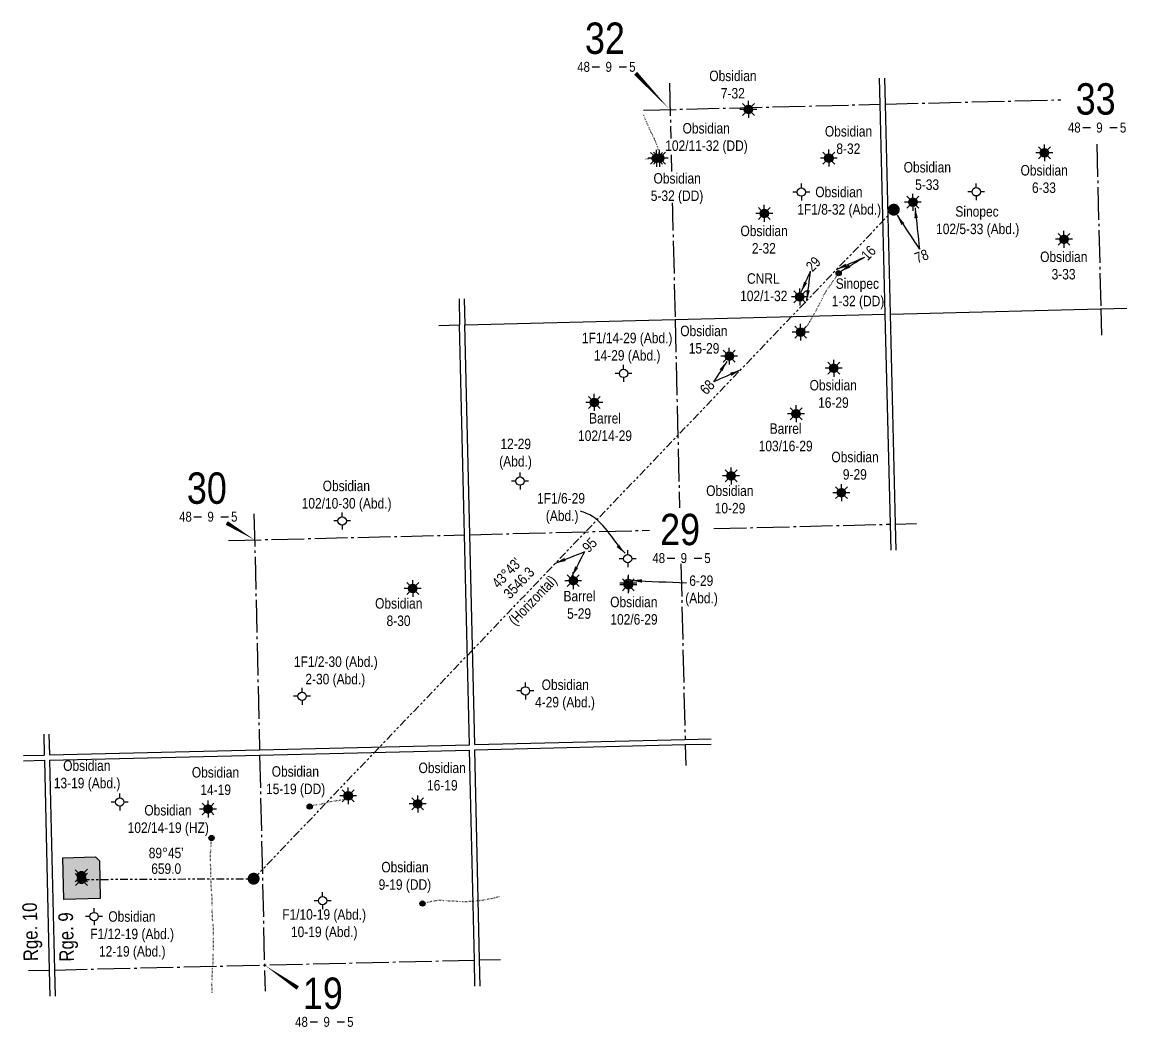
# Model space of a CAD drawing. Extents: x 608511 to 625740, y 5884551 to 5895090.
# Drawn here: x 613435 to 617663, y 5884758 to 5888606 of the extents above; entities that cross this region are included whole.
import ezdxf
from ezdxf.enums import TextEntityAlignment as Align

# ---------------------------------------------------------------- set-up
doc = ezdxf.new("R2010")
doc.units = 0
doc.header["$LTSCALE"] = 5
doc.header["$PDSIZE"] = 0.5
for name, pattern in [('foc-DOT', [1, 0.2, -0.8]), ('foc-DRILLPATH', [14.75, 6, -1.75, 1.75, -1.75, 1.75, -1.75]), ('foc-QUARTERLINE', [33, 25, -3, 2, -3])]:
    doc.linetypes.add(name, pattern=pattern)
doc.layers.get('Defpoints').update_dxf_attribs({"color": 9})
for name, color, linetype in [('10', 1, 'Continuous'), ('9', 3, 'Continuous'), ('ABADATA-DRILL', 8, 'foc-DOT'), ('ABADATA-DRILL-T', 8, 'Continuous'), ('D-TXT', 6, 'Continuous'), ('L-BD', 7, 'Continuous'), ('L-MON', 1, 'Continuous'), ('L-SEC', 7, 'Continuous'), ('L-SECLBL', 7, 'Continuous'), ('L-SECQ', 8, 'foc-QUARTERLINE'), ('locations_b228e22e-e736-4', 7, 'Continuous'), ('P-PDRILLPATH', 12, 'foc-DRILLPATH'), ('P-PROPOSED', 10, 'Continuous'), ('P-PROPOSED-H', 21, 'Continuous')]:
    doc.layers.add(name, color=color, linetype=linetype)
doc.layers.add('T-TIE-T', color=201, linetype='Continuous', lineweight=18)
doc.styles.add('80CG', font='ARIALN.TTF', dxfattribs={"height": 10})
doc.styles.add('80L', font='ARIALN.TTF', dxfattribs={"height": 10})
doc.styles.add('SIMPLEX', font='ARIALN.TTF')
doc.dimstyles.new('Compass 5 000', dxfattribs={"dimscale": 5, "dimtxt": 9, "dimasz": 2, "dimexe": 0.2, "dimexo": 0.0625, "dimgap": 0.5, "dimtad": 0, "dimtih": 1, "dimtoh": 1, "dimzin": 0, "dimdsep": 46, "dimtxsty": '80CG', "dimcen": 0.1, "dimse1": 1, "dimse2": 1, "dimclrd": 256, "dimclrt": 256, "dimaunit": 1, "dimadec": 4, "dimazin": 0, "dimtfac": 0.06, "dimtofl": 0, "dimtmove": 0, "dimatfit": 1, "dimfxl": 0.2, "dimtolj": 1, "dimtzin": 0, "dimlwd": -1, "dimarcsym": 0})

# ---------------------------------------------------------------- blocks, each defined once
blk = doc.blocks.new('L-SECLBL')
at = {"layer": '9', "color": 7}
for p, q in [((-5.1, -27.8), (-12.3, -27.8)), ((20.7, -27.8), (13.5, -27.8))]:
    blk.add_line(p, q, dxfattribs=at)
at = {"layer": '10', "color": 2, "style": 'SIMPLEX'}
blk.add_attdef('SEC', text='', height=30, dxfattribs=at).set_placement((0, 0), align=Align.MIDDLE)
at = {"layer": '10', "color": 5, "style": '80L'}
blk.add_attdef('TWP', text='', height=9.5, dxfattribs=at).set_placement((-14.4, -27.4), align=Align.MIDDLE_RIGHT)
blk.add_attdef('RGE', text='', height=9.5, dxfattribs=at).set_placement((3.6, -27.4), align=Align.MIDDLE_CENTER)
blk.add_attdef('MER', text='', height=9.5, dxfattribs=at).set_placement((23.2, -27.4), align=Align.MIDDLE_LEFT)
blk = doc.blocks.new('plbh')
at = {"layer": 'L-MON'}
h = blk.add_hatch(color=255, dxfattribs=at)
h.dxf.hatch_style = 1
edge = h.paths.add_edge_path()
edge.add_arc((0, 0), 1.16, 0, 360)
h = blk.add_hatch(color=256, dxfattribs=at)
h.dxf.hatch_style = 1
h.paths.add_polyline_path([(-0.96, 0, 1), (0.96, 0, 1)])
h.paths.add_polyline_path([(0.91, 0, -1), (-0.91, 0, -1)], flags=16)
h.paths.add_polyline_path([(0.45, 0, -1), (-0.45, 0, -1)], flags=0)
h = blk.add_hatch(color=256, dxfattribs=at)
h.dxf.hatch_style = 1
h.paths.add_polyline_path([(-0.45, 0, 1), (0.45, 0, 1)])
h.paths.add_polyline_path([(0.4, 0, -1), (-0.4, 0, -1)], flags=16)
at = {"layer": 'L-MON', "color": 240}
for radius in [0.96, 0.91, 0.45, 0.4]:
    blk.add_circle((0, 0), radius, dxfattribs=at)
blk = doc.blocks.new('GABD')
for p, q in [((-0.81, 0), (-1.62, 0)), ((0, 0.81), (0, 1.62)), ((1.62, 0), (0.81, 0)), ((0, -0.81), (0, -1.62))]:
    blk.add_line(p, q)
blk.add_circle((0, 0), 0.8)
blk = doc.blocks.new('GAS')
h = blk.add_hatch(color=255)
h.dxf.hatch_style = 1
edge = h.paths.add_edge_path()
edge.add_arc((0, 0), 0.9, 0, 360)
for p, q in [((-0.81, 0), (-1.62, 0)), ((-0.57, 0.57), (-1.14, 1.14)), ((0, 0.81), (0, 1.62)), ((0.57, 0.57), (1.14, 1.14)), ((1.62, 0), (0.81, 0)), ((-0.57, -0.57), (-1.14, -1.14)), ((0, -0.81), (0, -1.62)), ((1.14, -1.14), (0.57, -0.57))]:
    blk.add_line(p, q)
blk.add_circle((0, 0), 0.8)
blk = doc.blocks.new('BH-Existing')
at = {"layer": 'ABADATA-DRILL-T'}
h = blk.add_hatch(color=256, dxfattribs=at)
h.dxf.hatch_style = 1
edge = h.paths.add_edge_path()
edge.add_arc((0, 0), 0.5, 0, 360)
blk.add_circle((0, 0), 0.5, dxfattribs=at)
blk = doc.blocks.new('WC')
at = {"layer": 'L-MON'}
h = blk.add_hatch(color=255, dxfattribs=at)
h.dxf.hatch_style = 1
edge = h.paths.add_edge_path()
edge.add_arc((0, 0), 0.9, 0, 360)
at = {"layer": 'L-MON', "color": 240, "flags": 128}
for points in [[(-0.62, 0.5), (-1.23, 1.12)], [(0.52, 0.61), (1.13, 1.21)], [(-1.18, -1.18), (-0.56, -0.57)], [(1.16, -1.18), (0.56, -0.57)]]:
    blk.add_lwpolyline(points, dxfattribs=at)
at = {"layer": 'L-MON', "color": 240}
for radius in [0.8, 0.373]:
    blk.add_circle((0, 0), radius, dxfattribs=at)

msp = doc.modelspace()

# ---------------------------------------------------------------- hatches: boundary and pattern name
at = {"layer": 'P-PROPOSED-H'}
h = msp.add_hatch(color=256, dxfattribs=at)
h.dxf.hatch_style = 1
h.paths.add_polyline_path([(613734.018, 5885249.677), (613594.117, 5885246.109), (613590.635, 5885406.001), (613715.547, 5885409.187), (613730.862, 5885394.594)])

# ---------------------------------------------------------------- linework, layer by layer
at = {"layer": 'ABADATA-DRILL', "flags": 128}
for points in [[(615874.863, 5888085.024), (615874.863, 5888085.024), (615874.843, 5888085.024), (615874.713, 5888085.011), (615874.534, 5888084.947), (615874.327, 5888084.841), (615874.234, 5888084.959), (615874.175, 5888085.318), (615874.049, 5888086.825), (615873.61, 5888089.276), (615873.296, 5888092.769), (615873.219, 5888097.258), (615872.687, 5888102.737), (615871.732, 5888109.166), (615870.315, 5888116.524), (615868.321, 5888124.579), (615865.713, 5888133.219), (615862.236, 5888142.658), (615858.055, 5888152.22), (615853.539, 5888161.595), (615848.971, 5888171.038), (615844.458, 5888180.252), (615839.926, 5888189.456), (615835.615, 5888199.025), (615831.423, 5888208.647), (615827.448, 5888217.564), (615823.484, 5888226.842), (615819.644, 5888236.353), (615815.801, 5888246.033), (615813.173, 5888252.344)], [(615862.769, 5888084.734), (615862.769, 5888084.734), (615862.789, 5888084.735), (615862.839, 5888084.736), (615862.899, 5888084.727), (615862.979, 5888084.739), (615862.86, 5888084.686), (615862.494, 5888084.517), (615861.153, 5888084.135), (615859.122, 5888083.726), (615856.193, 5888083.246), (615852.077, 5888083.007), (615846.987, 5888082.955), (615840.85, 5888082.757), (615833.896, 5888082.42), (615825.984, 5888081.98), (615817.763, 5888081.489)], [(616414.745, 5887418.891), (616416.393, 5887417.321), (616417.18, 5887416.609), (616417.87, 5887415.816), (616418.195, 5887414.753), (616417.947, 5887413.447), (616417.268, 5887411.73), (616416.734, 5887411.057), (616417.473, 5887411.545), (616419.057, 5887412.213), (616420.48, 5887412.938), (616421.336, 5887413.529), (616422.089, 5887415.047), (616422.339, 5887415.073), (616422.459, 5887415.066), (616422.576, 5887415.199), (616422.615, 5887415.24), (616422.866, 5887415.636), (616423.287, 5887416.406), (616423.918, 5887417.602), (616424.799, 5887419.234), (616425.861, 5887421.26), (616427.125, 5887423.581), (616428.682, 5887426.199), (616430.582, 5887429.136), (616432.795, 5887432.37), (616435.315, 5887436.112), (616437.9, 5887440.116), (616440.472, 5887444.209), (616442.965, 5887448.25), (616445.457, 5887452.341), (616447.989, 5887456.424), (616450.521, 5887460.516), (616452.934, 5887464.605), (616455.256, 5887468.682), (616457.394, 5887472.505), (616459.56, 5887476.448), (616461.675, 5887480.401), (616463.801, 5887484.333), (616465.949, 5887488.196), (616468.136, 5887492.07), (616470.361, 5887496.015), (616472.585, 5887500.019), (616474.78, 5887504.023), (616476.904, 5887508.016), (616478.978, 5887512.037), (616481.17, 5887516.101), (616483.586, 5887520.431), (616485.935, 5887524.668), (616488.352, 5887528.978), (616490.777, 5887533.368), (616493.102, 5887537.735), (616495.183, 5887541.856), (616499.251, 5887550.277), (616500.107, 5887552.128), (616502.149, 5887556.619), (616504.124, 5887560.997), (616506.184, 5887565.198), (616508.279, 5887569.13), (616510.43, 5887572.863), (616512.576, 5887576.366), (616515.382, 5887580.735), (616517.671, 5887584.111), (616520.129, 5887587.561), (616522.577, 5887590.961), (616525.259, 5887594.657), (616528.058, 5887598.465), (616530.944, 5887602.396), (616533.788, 5887606.396), (616536.542, 5887610.423), (616540.339, 5887615.987), (616543.48, 5887620.534), (616560.162, 5887644.703)], [(614682.989, 5885643.146), (614682.989, 5885643.146), (614682.959, 5885643.135), (614682.039, 5885643.133), (614680.734, 5885643.312), (614678.759, 5885642.665), (614677.141, 5885641.316), (614675.975, 5885639.848), (614675.247, 5885638.481), (614675.181, 5885638.329), (614675.124, 5885638.198), (614675.086, 5885638.137), (614674.922, 5885637.883), (614674.65, 5885637.536), (614674.28, 5885637.107), (614673.801, 5885636.616), (614673.264, 5885636.073), (614672.698, 5885635.489), (614672.122, 5885634.896), (614671.477, 5885634.25), (614670.774, 5885633.523), (614669.994, 5885632.674), (614669.105, 5885631.773), (614668.025, 5885630.937), (614666.772, 5885630.197), (614665.368, 5885629.494), (614663.974, 5885628.81), (614662.508, 5885628.215), (614661.029, 5885627.72), (614659.312, 5885627.149), (614657.663, 5885626.68), (614655.841, 5885626.317), (614653.937, 5885626.041), (614651.853, 5885625.742), (614649.92, 5885625.446), (614645.792, 5885624.878), (614641.583, 5885624.348), (614637.576, 5885623.782), (614633.648, 5885623.199), (614629.851, 5885622.619), (614626.185, 5885622.012), (614622.669, 5885621.358), (614619.354, 5885620.689), (614615.87, 5885619.956), (614612.407, 5885619.224), (614609.172, 5885618.537), (614606.068, 5885617.833), (614604.626, 5885617.499), (614603.093, 5885617.182), (614601.5, 5885616.854), (614598.149, 5885616.024), (614594.642, 5885615.021), (614591.076, 5885613.966), (614587.421, 5885612.859), (614585.812, 5885612.371), (614584.103, 5885611.89), (614582.391, 5885611.519), (614578.874, 5885610.945), (614577.299, 5885610.718), (614575.624, 5885610.498), (614573.728, 5885610.273), (614571.714, 5885610.005), (614569.671, 5885609.707), (614567.527, 5885609.396), (614565.324, 5885609.113), (614560.956, 5885608.52), (614556.623, 5885607.777), (614552.395, 5885606.796), (614550.476, 5885606.29), (614546.282, 5885605.17), (614538.464, 5885602.874), (614535.555, 5885601.945)], [(614162.647, 5884890.321), (614162.29, 5884897.49), (614161.958, 5884906.035), (614161.707, 5884916.231), (614161.721, 5884925.804), (614161.915, 5884935.342), (614162.14, 5884944.9), (614162.47, 5884954.64), (614162.947, 5884964.054), (614163.547, 5884973.831), (614164.257, 5884983.57), (614165.113, 5884993.073), (614165.911, 5885002.445), (614166.487, 5885011.941), (614166.707, 5885021.279), (614166.738, 5885030.982), (614166.824, 5885040.447), (614167.131, 5885049.877), (614167.526, 5885059.409), (614167.834, 5885068.849), (614167.976, 5885078.475), (614167.944, 5885087.897), (614167.79, 5885097.346), (614167.684, 5885106.516), (614167.692, 5885115.909), (614167.493, 5885125.596), (614167.208, 5885135.122), (614166.818, 5885144.856), (614165.987, 5885154.189), (614164.929, 5885163.436), (614164.055, 5885172.478), (614163.335, 5885182.204), (614162.965, 5885191.938), (614162.808, 5885201.107), (614162.685, 5885210.557), (614162.661, 5885220.019), (614162.619, 5885229.45), (614162.375, 5885238.897), (614162.109, 5885248.464), (614161.717, 5885257.867), (614160.995, 5885267.243), (614160.226, 5885276.537), (614159.615, 5885285.875), (614159.09, 5885295.375), (614158.588, 5885304.786), (614158.095, 5885314.217), (614157.643, 5885323.619), (614157.351, 5885333.005), (614157.161, 5885342.743), (614156.968, 5885352.171), (614156.826, 5885361.6), (614156.743, 5885371.011), (614156.541, 5885380.399), (614156.409, 5885389.808), (614156.358, 5885399.59), (614156.256, 5885408.99), (614156.36, 5885418.575), (614156.72, 5885427.886), (614157.136, 5885437.349), (614157.663, 5885446.824), (614158.342, 5885456.163), (614159.229, 5885469.877), (614159.91, 5885481.667)], [(615260.46, 5885255.954), (615251.986, 5885254.46), (615240.544, 5885251.886), (615228.616, 5885248.73), (615215.984, 5885246.148), (615203.316, 5885243.835), (615190.749, 5885241.904), (615178.076, 5885240.621), (615165.382, 5885239.347), (615153.043, 5885238.352), (615140.764, 5885237.719), (615128.24, 5885237.33), (615115.502, 5885237.515), (615102.827, 5885238.423), (615089.932, 5885239.305), (615076.946, 5885239.805), (615064.54, 5885240.329), (615052.759, 5885241.058), (615041.808, 5885241.817), (615031.289, 5885242.085), (615021.039, 5885241.531), (615011.506, 5885240.302), (615003.632, 5885238.694), (614997.202, 5885236.94), (614991, 5885235.281), (614984.972, 5885233.867), (614979.565, 5885232.847), (614975.201, 5885232.113), (614973.001, 5885231.68), (614972.812, 5885231.636), (614968.712, 5885230.738), (614967.448, 5885230.467)]]:
    msp.add_lwpolyline(points, dxfattribs=at)
at = {"layer": 'Defpoints', "color": 2}
msp.add_line((615147.059, 5885838.717), (615147.089, 5885838.718), dxfattribs=at)
at = {"layer": 'Defpoints'}
for p in [(616214.939, 5888271.831), (616522.616, 5888085.596), (617347.672, 5888105.7), (616417.388, 5887955.177), (617086.611, 5887956.343), (616844.213, 5887916.411), (616275.675, 5887873.632), (617422.656, 5887774.413), (616560.077, 5887644.522), (616411.555, 5887553.927), (616141.269, 5887327.051), (616541.45, 5887280.603), (615736.842, 5887260.911), (615736.842, 5887260.911), (615625.096, 5887149.721), (615625.096, 5887149.721), (616397.202, 5887106.507), (616397.202, 5887106.507), (616148.493, 5886868.354), (615340.608, 5886848.653), (616570.81, 5886804.076), (616570.81, 5886804.076), (614659.938, 5886695.661), (615752.719, 5886551.23), (614930.245, 5886437.096), (615544.203, 5886467.106), (615755.113, 5886451.345), (615755.301, 5886457.471), (614506.598, 5886024.26), (614506.598, 5886024.26), (615361.209, 5886045.042), (613808.85, 5885619.356), (614146.534, 5885592.6), (614535.496, 5885601.841), (614535.61, 5885602.143), (614948.943, 5885612.073), (614159.97, 5885481.491), (614584.959, 5885241.498), (614584.959, 5885241.498), (614967.389, 5885230.364), (614967.481, 5885230.362), (614967.502, 5885230.666)]:
    msp.add_point(p, dxfattribs=at)
at = {"layer": 'L-BD', "flags": 128}
for points in [[(615912.631, 5888272.414, 0, 15.994, 0), (615783.167, 5888410.29, 0, 0, 0)], [(614324.837, 5886623.329, 0, 15.994, 0), (614218.003, 5886688.288, 0, 0, 0)]]:
    msp.add_lwpolyline(points, format="xyseb", dxfattribs=at)
at = {"layer": 'L-SEC'}
for p, q in [((616719.495, 5888291.668), (616717.091, 5888391.601)), ((616739.598, 5888292.152), (616737.195, 5888392.081)), ((616738.837, 5887487.538), (616719.495, 5888291.668)), ((616758.941, 5887488.022), (616739.598, 5888292.152)), ((615107.241, 5887546.386), (615109.586, 5887446.452)), ((615127.344, 5887546.893), (615129.69, 5887446.924)), ((616758.18, 5886683.409), (616738.837, 5887487.538)), ((616778.283, 5886683.892), (616758.941, 5887488.022)), ((616760.584, 5886583.476), (616758.18, 5886683.409)), ((616780.687, 5886583.98), (616778.283, 5886683.892)), ((615167.192, 5885839.217), (615972.417, 5885859.21)), ((615972.415, 5885859.21), (616072.347, 5885861.701)), ((615972.916, 5885839.107), (616072.824, 5885841.597)), ((613439.931, 5885797.515), (613519.76, 5885799.442)), ((613539.864, 5885799.927), (614343.557, 5885819.324)), ((613540.326, 5885779.823), (614344.043, 5885799.221)), ((614343.557, 5885819.324), (615147.073, 5885838.717)), ((614344.043, 5885799.221), (615147.558, 5885818.614)), ((615167.661, 5885819.113), (615972.916, 5885839.107)), ((613440.394, 5885777.412), (613520.223, 5885779.338))]:
    msp.add_line(p, q, dxfattribs=at)
msp.add_lwpolyline([(616758.941, 5887488.03), (617663.466, 5887510.162)], dxfattribs=at)
at = {"layer": 'L-SEC', "flags": 128}
for points in [[(615129.689, 5887446.959), (616738.837, 5887487.538)], [(615029.757, 5887444.552), (615109.586, 5887446.452)], [(615147.089, 5885838.718), (615109.586, 5887446.452)], [(615167.192, 5885839.217), (615129.69, 5887446.921)], [(613517.677, 5885879.276), (613519.514, 5885799.436)], [(613537.78, 5885879.763), (613539.618, 5885799.899)], [(615166.028, 5885014.004), (615147.558, 5885818.614)], [(615186.132, 5885014.465), (615167.662, 5885819.075)], [(613520.223, 5885779.338), (613538.716, 5884975.59)], [(613540.326, 5885779.823), (613558.82, 5884976.052)], [(615168.322, 5884914.069), (615166.028, 5885014.004)], [(615188.426, 5884914.543), (615186.132, 5885014.465)], [(613538.716, 5884975.59), (613541.016, 5884875.643)], [(613558.82, 5884976.052), (613561.12, 5884876.117)]]:
    msp.add_lwpolyline(points, dxfattribs=at)
at = {"layer": 'L-SECLBL', "flags": 128}
msp.add_lwpolyline([(614362.474, 5884995.035, 0, 15.994, 0), (614490.082, 5884907.13, 0, 0, 0)], format="xyseb", dxfattribs=at)
at = {"layer": 'L-SECQ', "flags": 128}
for points in [[(615912.754, 5888372.407), (615917.793, 5888160.348)], [(616739.598, 5888292.168), (617410.584, 5888308.839)], [(615812.73, 5888268.801), (616719.495, 5888291.668)], [(617548.161, 5888139.117), (617563.535, 5887507.717)], [(615919.276, 5888097.93), (615934.263, 5887467.249)], [(617563.535, 5887507.717), (617565.968, 5887407.78)], [(615934.263, 5887467.249), (615951.372, 5886746.571)], [(614322.508, 5886723.263), (614343.574, 5885819.325)], [(615148.441, 5886643.088), (615835.817, 5886660.306)], [(616082.157, 5886666.476), (616758.18, 5886683.409)], [(616778.283, 5886683.912), (616858.11, 5886685.912)], [(614224.904, 5886620.934), (615128.33, 5886642.585)], [(615128.33, 5886642.585), (615128.338, 5886642.585)], [(615956.464, 5886532.11), (615972.439, 5885859.211)], [(614344.043, 5885799.221), (614344.043, 5885799.221), (614364.765, 5884895.094)], [(615972.916, 5885839.107), (615974.811, 5885759.277)], [(613558.82, 5884976.064), (615166.028, 5885014.004)], [(615186.132, 5885014.478), (615265.962, 5885016.363)], [(613458.886, 5884973.705), (613538.716, 5884975.59)]]:
    msp.add_lwpolyline(points, dxfattribs=at)
at = {"layer": 'locations_b228e22e-e736-4'}
for p, q in [((616214.939, 5888271.831), (616214.939, 5888271.831)), ((617086.611, 5887956.343), (617086.611, 5887956.343)), ((615625.096, 5887149.721), (615625.096, 5887149.721)), ((616570.81, 5886804.076), (616570.81, 5886804.076)), ((613808.85, 5885619.356), (613808.85, 5885619.356))]:
    msp.add_line(p, q, dxfattribs=at)
at = {"layer": 'P-PDRILLPATH', "flags": 128}
for points in [[(614321.168, 5885325.814), (616771.168, 5887887.814)], [(613662.409, 5885322.849), (614321.168, 5885325.814)]]:
    msp.add_lwpolyline(points, dxfattribs=at)
at = {"layer": 'P-PROPOSED', "flags": 128}
msp.add_lwpolyline([(613730.862, 5885394.594), (613734.018, 5885249.677), (613594.117, 5885246.109), (613590.635, 5885406.001), (613715.547, 5885409.187), (613730.862, 5885394.594)], dxfattribs=at)

# ---------------------------------------------------------------- block references
at = {"layer": 'ABADATA-DRILL-T'}
for name, p, xscale, yscale, zscale in [('GAS', (616214.939, 5888271.831), 20.00000000000007, 20.00000000000007, 20.00000000000007), ('GAS', (617347.672, 5888105.7), 20.00000000000007, 20.00000000000007, 20.00000000000007), ('GAS', (615862.979, 5888084.739), 19.99230520000006, 19.99230520000006, 19.99230520000006), ('GAS', (615874.863, 5888085.024), 19.99230520000006, 19.99230520000006, 19.99230520000006), ('GAS', (616522.616, 5888085.596), 20.00000000000007, 20.00000000000007, 20.00000000000007), ('GABD', (616417.388, 5887955.177), 20.00000000000007, 20.00000000000007, 20.00000000000007), ('GABD', (617086.611, 5887956.343), 20.00000000000007, 20.00000000000007, 20.00000000000007), ('GAS', (616844.213, 5887916.411), 20.00000000000007, 20.00000000000007, 20.00000000000007), ('GAS', (616275.675, 5887873.632), 20.00000000000007, 20.00000000000007, 20.00000000000007), ('GAS', (617422.656, 5887774.413), 20.00000000000007, 20.00000000000007, 20.00000000000007), ('BH-Existing', (616560.162, 5887644.703), 20.00000000000007, 20.00000000000007, 40.00000000000014), ('GAS', (616411.555, 5887553.927), 20.00000000000007, 20.00000000000007, 20.00000000000007), ('GAS', (616414.745, 5887418.891), 20.00000000000007, 20.00000000000007, 20.00000000000007), ('GAS', (616141.269, 5887327.051), 20.00000000000007, 20.00000000000007, 20.00000000000007), ('GABD', (615736.842, 5887260.911), 20.00000000000007, 20.00000000000007, 20.00000000000007), ('GAS', (616541.45, 5887280.603), 20.00000000000007, 20.00000000000007, 20.00000000000007), ('GAS', (615625.096, 5887149.721), 20.00000000000007, 20.00000000000007, 20.00000000000007), ('GAS', (616397.202, 5887106.507), 20.00000000000007, 20.00000000000007, 20.00000000000007), ('GAS', (616148.493, 5886868.354), 20.00000000000007, 20.00000000000007, 20.00000000000007), ('GABD', (615340.608, 5886848.653), 20.00000000000007, 20.00000000000007, 20.00000000000007), ('GAS', (616570.81, 5886804.076), 20.00000000000007, 20.00000000000007, 20.00000000000007), ('GABD', (614659.938, 5886695.661), 20.00000000000007, 20.00000000000007, 20.00000000000007), ('GABD', (615752.719, 5886551.23), 20.00000000000007, 20.00000000000007, 20.00000000000007), ('GAS', (615544.203, 5886467.106), 20.00000000000007, 20.00000000000007, 20.00000000000007), ('GAS', (615755.113, 5886451.345), 19.99230520000006, 19.99230520000006, 19.99230520000006), ('GABD', (615755.301, 5886457.471), 19.99230520000006, 19.99230520000006, 19.99230520000006), ('GAS', (614930.245, 5886437.096), 20.00000000000007, 20.00000000000007, 20.00000000000007), ('GABD', (614506.598, 5886024.26), 20.00000000000007, 20.00000000000007, 20.00000000000007), ('GABD', (615361.209, 5886045.042), 20.00000000000007, 20.00000000000007, 20.00000000000007), ('GAS', (614682.989, 5885643.146), 20.00000000000007, 20.00000000000007, 20.00000000000007), ('GABD', (613808.85, 5885619.356), 20.00000000000007, 20.00000000000007, 20.00000000000007), ('GAS', (614948.943, 5885612.073), 20.00000000000007, 20.00000000000007, 20.00000000000007), ('GAS', (614146.534, 5885592.6), 20.00000000000007, 20.00000000000007, 20.00000000000007), ('BH-Existing', (614535.555, 5885601.945), 20.00000000000007, 20.00000000000007, 40.00000000000014), ('BH-Existing', (614159.91, 5885481.667), 20.00000000000007, 20.00000000000007, 40.00000000000014), ('GABD', (614584.959, 5885241.498), 20.00000000000007, 20.00000000000007, 20.00000000000007), ('GABD', (613710.438, 5885180.692), 20.00000000000007, 20.00000000000007, 20.00000000000007), ('BH-Existing', (614967.448, 5885230.467), 20.00000000000007, 20.00000000000007, 40.00000000000014)]:
    msp.add_blockref(name, p, dxfattribs=dict(at, xscale=xscale, yscale=yscale, zscale=zscale))
at = {"layer": 'L-MON'}
for name, p, xscale, yscale, zscale in [('plbh', (616771.168, 5887887.814), 19.99230520000006, 19.99230520000006, 19.99230520000006), ('WC', (613662.074, 5885337.836), 19.99230520000006, 19.99230520000006, 19.99230520000006), ('WC', (613662.409, 5885322.849), 19.99230520000006, 19.99230520000006, 19.99230520000006), ('plbh', (614321.168, 5885325.814), 19.99230520000007, 19.99230520000007, 19.99230520000007)]:
    msp.add_blockref(name, p, dxfattribs=dict(at, xscale=xscale, yscale=yscale, zscale=zscale))
at = {"layer": 'L-SECLBL', "xscale": 4.000000000000009, "yscale": 4.000000000000009, "zscale": 4.000000000000009}
for p, values in [((615665.755, 5888544.651), {'SEC': '32', 'TWP': '48', 'RGE': '9', 'MER': '5'}), ((617543.948, 5888312.153), {'SEC': '33', 'TWP': '48', 'RGE': '9', 'MER': '5'}), ((614142.035, 5886821.72), {'SEC': '30', 'TWP': '48', 'RGE': '9', 'MER': '5'}), ((615953.351, 5886663.25), {'SEC': '29', 'TWP': '48', 'RGE': '9', 'MER': '5'}), ((614586.227, 5884887.119), {'SEC': '19', 'TWP': '48', 'RGE': '9', 'MER': '5'})]:
    msp.add_blockref('L-SECLBL', p, dxfattribs=at).add_auto_attribs(values)

# ---------------------------------------------------------------- texts
at = {"layer": 'ABADATA-DRILL-T', "char_height": 40, "attachment_point": 1, "style": '80L'}
for s, width, insert in [('\\pi50.31476;Obsidian\\P\\pi94.39389;7-32', 275.96377, (616014.91, 5888420.427)), ('\\pi70.91103;Obsidian\\P\\pi4.53995;102/11-32 (DD)', 317.1563, (615891.95, 5888219.69)), ('\\pi50.31476;Obsidian\\P\\pi94.25747;8-32', 275.96377, (616457.183, 5888208.165)), ('\\pi50.31476;Obsidian\\P\\pi94.13468;5-33', 275.96377, (616758.852, 5888070.494)), ('\\pi50.31476;Obsidian\\P\\pi94.03918;6-33', 275.96377, (617206.095, 5888058.837)), ('\\pi94.08969;Obsidian\\P\\pi25.14016;1F1/8-32 (Abd.)', 363.51362, (616376.722, 5887975.737)), ('\\pi76.47558;Sinopec\\P\\pi2.65566;102/5-33 (Abd.)', 316.03438, (616930.465, 5887901.13)), ('\\pi50.31476;Obsidian\\P\\pi93.98461;2-32', 275.96377, (616134.098, 5887826.769)), ('\\pi50.31476;Obsidian\\P\\pi94.13468;3-33', 275.96377, (617281.079, 5887727.55)), ('\\pi77.58625;CNRL\\P\\pi51.20153;102/1-32', 275.96377, (616131.862, 5887644.402)), ('\\pi56.44028;Sinopec\\P\\pi41.28339;1-32 (DD)', 275.96377, (616492.52, 5887624.869)), ('\\pi12.39801;1F1/14-29 (Abd.)\\P\\pi58.25067;14-29 (Abd.)', 363.51362, (615565.167, 5887416.611)), ('\\pi50.31476;Obsidian\\P\\pi82.87957;15-29 ', 275.96377, (615903.646, 5887443.542)), ('\\pi1.35962;Obsidian\\P\\pi33.92442;16-29 ', 178.05348, (616447.659, 5887235.814)), ('\\pi44.60655;Barrel\\P\\pi2.65566;102/14-29', 204.71105, (615560.228, 5887109.026)), ('\\pi44.60655;Barrel\\P\\pi2.65566;103/16-29', 204.71105, (616251.604, 5887069.58)), ('\\pi6.09359;12-29 \\P\\pi1.5779;(Abd.)', 122.39181, (615259.618, 5887010.939)), ('\\pi50.31476;Obsidian\\P\\pi94.08011;9-29 ', 275.96377, (616482.192, 5886960.873)), ('\\pi93.56521;Obsidian\\P\\pi13.12865;102/10-30 (Abd.)', 362.46466, (614491.946, 5886850.081)), ('\\pi50.31476;Obsidian\\P\\pi82.87957;10-29 ', 275.96377, (616002.895, 5886831.428)), ('\\pi2.65566;1F1/6-29\\P\\pi23.5015; (Abd.)', 181.73697, (615403.312, 5886802.669)), ('\\pi17.19864;6-29 \\P\\pi1.5779;(Abd.)', 122.39181, (615971.377, 5886487.277)), ('\\pi1.35962;Obsidian\\P\\pi45.22046;8-30', 178.05348, (614784.647, 5886400.169)), ('\\pi1.89168;Barrel\\P\\pi15.73888;5-29', 119.28131, (615505.232, 5886427.98)), ('\\pi1.94625;Obsidian\\P\\pi2.65566;102/6-29', 179.22674, (615683.759, 5886405.552)), ('\\pi2.65566;1F1/2-30 (Abd.)\\P\\pi46.69386;2-30 (Abd.)', 318.54461, (614472.412, 5886176.962)), ('\\pi25.75252;Obsidian\\P\\pi0.45921;4-29 (Abd.)', 226.83929, (615397.751, 5886088.634)), ('\\pi50.31476;Obsidian\\P\\pi14.47575;13-19 (Abd.)', 275.96377, (613541.817, 5885778.788)), ('\\pi24.4292;Obsidian\\P\\pi2.65566;15-19 (DD)', 224.19263, (614365.911, 5885756.403)), ('\\pi50.31476;Obsidian\\P\\pi82.87957;16-19 ', 275.96377, (614901.868, 5885770.265)), ('\\pi50.31476;Obsidian\\P\\pi82.87957;14-19 ', 275.96377, (614034.292, 5885753.122)), ('\\pi66.48922;Obsidian\\P\\pi2.65566;102/14-19 (HZ)', 308.31269, (613836.355, 5885607.896)), ('\\pi24.4292;Obsidian\\P\\pi13.85621;9-19 (DD)', 224.19263, (614785.568, 5885390.147)), ('\\pi9.33989;F1/10-19 (Abd.)\\P\\pi42.98246;10-19 (Abd.)', 332.97719, (614421.063, 5885208.862)), ('\\pi78.82147;Obsidian\\P\\pi9.33989;F1/12-19 (Abd.)\\P\\pi42.98246;12-19 (Abd.)', 332.97719, (613686.221, 5885200.947))]:
    msp.add_mtext_dynamic_manual_height_columns(s, width=width, gutter_width=200, heights=[0], dxfattribs=dict(at, insert=insert))
at = {"layer": 'D-TXT', "color": 3, "insert": (613440.585, 5885009.227), "char_height": 55.9785, "attachment_point": 1, "rotation": 91.318088, "style": '80L'}
msp.add_mtext_dynamic_manual_height_columns('Rge. 10', width=221.99161, gutter_width=189.927, heights=[0], dxfattribs=at)
at = {"layer": 'L-BD', "style": '80L'}
for s, p in [("43°43'", (615257.976, 5886435.193)), ('3546.3', (615302.334, 5886394.586))]:
    msp.add_text(s, height=39.9846, rotation=46.2801, dxfattribs=at).set_placement(p)
for s, height, rotation, p in [('(Horizontal)', 39.98461, 46.2801, (615392.466, 5886388.804)), ("89°45'", 39.9846, 0.2579, (613986.186, 5885424.269)), ('659.0', 39.9846, 0.2579, (613986.456, 5885364.292))]:
    msp.add_text(s, height=height, rotation=rotation, dxfattribs=at).set_placement(p, align=Align.MIDDLE)
at = {"layer": 'T-TIE-T', "style": '80L'}
for s, rotation, p in [('16', 46.28014, (616674.4, 5887722.527)), ('29', 46.28014, (616462.931, 5887679.751)), ('78', 21.3804, (616877.564, 5887710.127)), ('68', 46.28014, (616056.994, 5887208.436)), ('95', 46.28014, (615606.959, 5886604.055))]:
    msp.add_text(s, height=39.9846, rotation=rotation, dxfattribs=at).set_placement(p, align=Align.MIDDLE)

# ---------------------------------------------------------------- leaders
at = {"layer": 'ABADATA-DRILL-T', "path_type": 1}
for points, override in [([(615742.601, 5886571.838), (615595.47, 5886724.959), (615572.201, 5886733.216)], {"dimasz": 8, "dimgap": 0.5, "dimtad": 0}), ([(615767.427, 5886467.779), (615977.738, 5886458.738)], {"dimasz": 8})]:
    msp.add_leader(points, dimstyle='Compass 5 000', override=override, dxfattribs=at)
at = {"layer": 'T-TIE-T', "path_type": 1}
for points, override in [([(616852.554, 5887895.489), (616869.586, 5887736.121)], {"dimasz": 8}), ([(616783.811, 5887866.293), (616869.586, 5887736.121)], {"dimasz": 8}), ([(616552.451, 5887659.098), (616659.908, 5887706.537)], {"dimasz": 8}), ([(616567.405, 5887651.509), (616659.908, 5887706.537)], {"dimasz": 8}), ([(616417.246, 5887572.956), (616452.769, 5887652.729)], {"dimasz": 8}), ([(616438.262, 5887539.689), (616452.769, 5887652.729)], {"dimasz": 8}), ([(616131.64, 5887306.472), (616081.297, 5887228.194)], {"dimasz": 8}), ([(616183.693, 5887273.482), (616081.297, 5887228.194)], {"dimasz": 8}), ([(615476.3, 5886533.752), (615588.77, 5886578.635)], {"dimasz": 8, "dimgap": 0.5, "dimtad": 0}), ([(615539.008, 5886483.543), (615588.77, 5886578.635)], {"dimasz": 8, "dimgap": 0.5, "dimtad": 0})]:
    msp.add_leader(points, dimstyle='Compass 5 000', override=override, dxfattribs=at)

# ---------------------------------------------------------------- next in the draw order: texts
at = {"layer": 'ABADATA-DRILL-T', "insert": (615839.99, 5888027.989), "char_height": 40, "attachment_point": 1, "style": '80L', "bg_fill": 3, "box_fill_scale": 1.15, "bg_fill_color": 256, "bg_fill_true_color": 256, "bg_fill_transparency": 0}
msp.add_mtext_dynamic_manual_height_columns('\\pi11.68704;Obsidian\\P\\pi1.11405;5-32 (DD)', width=198.70832, gutter_width=200, heights=[0], dxfattribs=at)
at = {"layer": 'D-TXT', "color": 3, "insert": (613577.71, 5885007.463), "char_height": 55.9785, "width": 189.88151, "attachment_point": 1, "rotation": 91.318088, "style": '80L', "bg_fill": 3, "box_fill_scale": 1.15, "bg_fill_color": 256, "bg_fill_true_color": 256, "bg_fill_transparency": 0}
msp.add_mtext('Rge. 9', dxfattribs=at)

doc.saveas('drawing.dxf')
